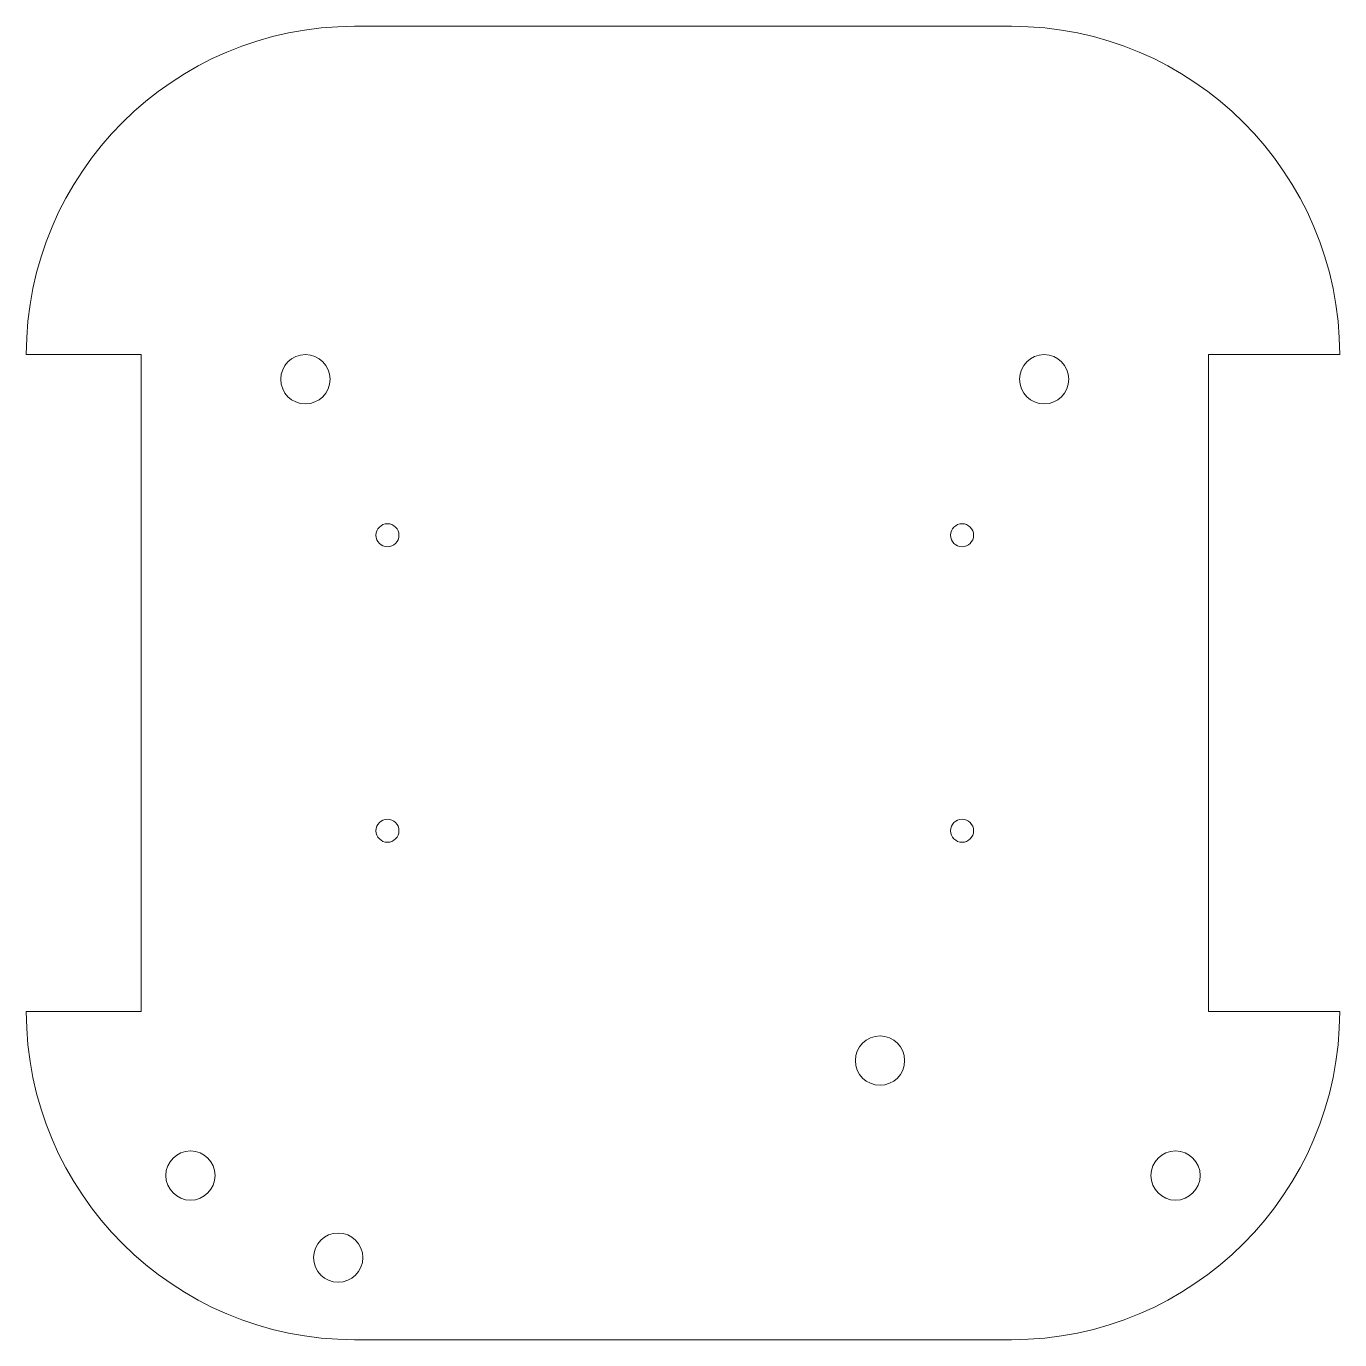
# Model space of a CAD drawing. Header units: millimetres. Extents: x 0 to 80, y 0 to 80.
import ezdxf

# ---------------------------------------------------------------- set-up
doc = ezdxf.new("R2010")
doc.units = ezdxf.units.MM

msp = doc.modelspace()

# ---------------------------------------------------------------- linework, layer by layer
at = {"color": 7, "linetype": 'Continuous', "lineweight": 15}
for p, q in [((60, 80), (20, 80)), ((7, 60), (0, 60)), ((7, 20), (7, 60)), ((80, 60), (72, 60)), ((72, 60), (72, 20)), ((0, 20), (7, 20)), ((72, 20), (80, 20)), ((20, 0), (60, 0))]:
    msp.add_line(p, q, dxfattribs=at)
for centre, radius in [((62, 58.5), 1.5), ((17, 58.5), 1.5), ((22, 49), 0.7), ((57, 49), 0.7), ((22, 31), 0.7), ((57, 31), 0.7), ((52, 17), 1.5), ((10, 10), 1.5), ((70, 10), 1.5), ((19, 5), 1.5)]:
    msp.add_circle(centre, radius, dxfattribs=at)
for centre, start, end in [((20, 60), 90, 180), ((60, 60), 0, 90), ((20, 20), 180, 270), ((60, 20), 270, 0)]:
    msp.add_arc(centre, 20, start, end, dxfattribs=at)

doc.saveas('drawing.dxf')
